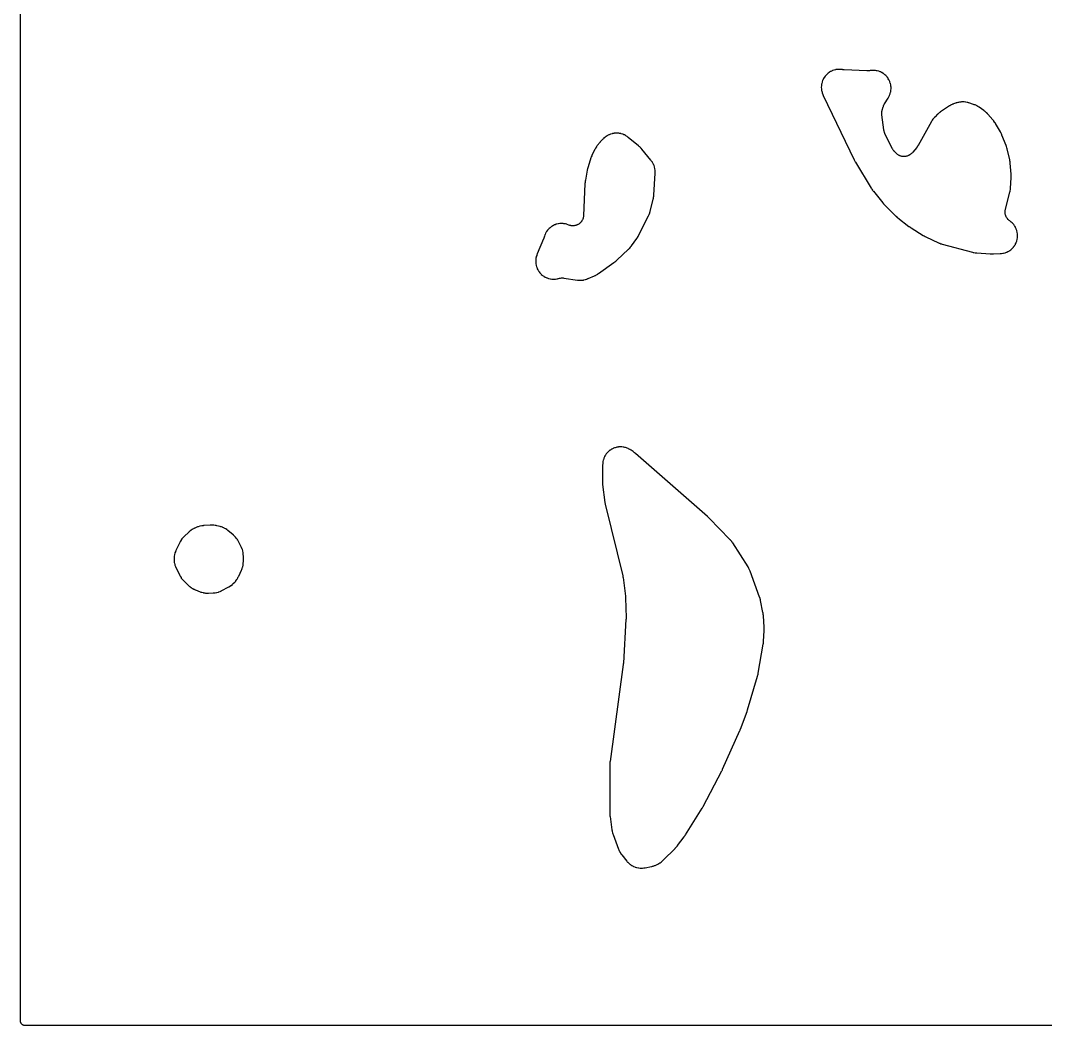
# Model space of a CAD drawing. Header units: millimetres. Extents: x 0 to 300, y 0 to 300.
# Drawn here: x -0.1 to 143.1, y -0.1 to 140.3 of the extents above; entities that cross this region are included whole.
import ezdxf

# ---------------------------------------------------------------- set-up
doc = ezdxf.new("R2010")
doc.units = ezdxf.units.MM
doc.layers.add('CUT', color=7, linetype='CONTINUOUS')

msp = doc.modelspace()

# ---------------------------------------------------------------- linework, layer by layer
at = {"layer": 'CUT'}
msp.add_lwpolyline([(298.512, -0.0625), (1.4375, -0.0625), (0.5522, -0.0625), (0.4788, -0.0589), (0.4206, -0.0503), (0.3635, -0.036), (0.3082, -0.0162), (0.255, 0.009), (0.2046, 0.0392), (0.1573, 0.0743), (0.1137, 0.1137), (0.0743, 0.1573), (0.0392, 0.2046), (0.009, 0.255), (-0.0162, 0.3082), (-0.036, 0.3635), (-0.0503, 0.4206), (-0.0589, 0.4788), (-0.0625, 0.5522), (-0.0625, 1.4375), (-0.0625, 298.5625)], dxfattribs=at)
for points in [[(111.8457, 130.4721), (111.8575, 130.4141), (111.9038, 130.2328), (111.9213, 130.1762), (111.9861, 129.9979), (111.9969, 129.9704), (112.0194, 129.9171), (112.0253, 129.9035), (112.0648, 129.8158), (112.071, 129.8024), (116.3788, 120.828), (116.3853, 120.8148), (116.4288, 120.7297), (116.4357, 120.7166), (116.4929, 120.6111), (116.5, 120.5982), (116.5476, 120.5153), (116.5551, 120.5027), (118.7778, 116.8414), (118.7887, 116.8242), (118.8609, 116.7138), (118.8723, 116.697), (118.9676, 116.5616), (118.9796, 116.5452), (119.0592, 116.4399), (119.0717, 116.4239), (120.4041, 114.7796), (120.4142, 114.7675), (120.4806, 114.6899), (120.491, 114.678), (120.5768, 114.5828), (120.5875, 114.5712), (120.6578, 114.4972), (120.6688, 114.4859), (122.1233, 113.0327), (122.1371, 113.0193), (122.2281, 112.934), (122.2423, 112.9211), (122.3598, 112.8179), (122.3744, 112.8054), (122.4707, 112.7261), (122.4857, 112.7142), (124.0449, 111.5115), (124.0572, 111.5022), (124.1376, 111.4434), (124.1501, 111.4345), (124.2529, 111.3633), (124.2657, 111.3547), (124.349, 111.3), (124.3619, 111.2918), (126.0228, 110.2625), (126.038, 110.2534), (126.1378, 110.1956), (126.1533, 110.1869), (126.2806, 110.1181), (126.2963, 110.1099), (126.3994, 110.058), (126.4153, 110.0503), (128.1716, 109.231), (128.1835, 109.2257), (128.2608, 109.1916), (128.2727, 109.1865), (128.3197, 109.1671), (128.3439, 109.1576), (128.5025, 109.0997), (128.5271, 109.0914), (128.5756, 109.076), (128.588, 109.0722), (128.6691, 109.0485), (128.6816, 109.045), (132.9177, 107.9038), (132.9315, 107.9002), (133.0213, 107.8783), (133.0351, 107.8751), (133.0894, 107.8632), (133.1173, 107.8578), (133.2995, 107.8268), (133.3276, 107.8227), (133.3828, 107.816), (133.3969, 107.8145), (133.4889, 107.8055), (133.503, 107.8043), (135.368, 107.6669), (135.3866, 107.6658), (135.5075, 107.6607), (135.5261, 107.6602), (135.678, 107.6584), (135.6966, 107.6585), (135.8176, 107.6609), (135.8362, 107.6615), (136.7833, 107.7095), (136.7979, 107.7104), (136.8931, 107.7176), (136.9077, 107.7189), (136.9647, 107.7246), (136.9939, 107.7282), (137.18, 107.756), (137.2375, 107.7676), (137.4175, 107.8128), (137.4737, 107.8299), (137.6484, 107.8926), (137.7026, 107.915), (137.8704, 107.9945), (137.9221, 108.0221), (138.0813, 108.1176), (138.1301, 108.1502), (138.2792, 108.2607), (138.3246, 108.2979), (138.4622, 108.4225), (138.5038, 108.464), (138.6285, 108.6014), (138.6658, 108.6468), (138.7765, 108.7957), (138.8092, 108.8445), (138.9048, 109.0035), (138.9326, 109.0553), (139.0122, 109.2229), (139.0348, 109.2771), (139.0977, 109.4517), (139.1148, 109.5079), (139.1603, 109.6878), (139.1719, 109.7454), (139.1996, 109.9289), (139.2055, 109.9873), (139.2152, 110.1726), (139.2154, 110.2313), (139.2068, 110.4167), (139.2013, 110.4752), (139.1747, 110.6589), (139.1634, 110.7165), (139.119, 110.8967), (139.1022, 110.9529), (139.0403, 111.1279), (139.0181, 111.1823), (138.9395, 111.3504), (138.912, 111.4023), (138.8173, 111.5619), (138.785, 111.6109), (138.6751, 111.7605), (138.6381, 111.8061), (138.5142, 111.9442), (138.4729, 111.986), (138.3361, 112.1113), (138.2909, 112.1488), (138.13, 112.2696), (138.1287, 112.2706), (138.0471, 112.3315), (137.9809, 112.386), (137.9393, 112.4237), (137.8791, 112.4837), (137.841, 112.5255), (137.7868, 112.5909), (137.7527, 112.6361), (137.7049, 112.7063), (137.6753, 112.7545), (137.6343, 112.8289), (137.6094, 112.8797), (137.5756, 112.9577), (137.5555, 113.0106), (137.5292, 113.0914), (137.5143, 113.1459), (137.4957, 113.2288), (137.486, 113.2846), (137.4753, 113.3689), (137.4709, 113.4253), (137.4682, 113.5102), (137.4691, 113.5667), (137.4745, 113.6515), (137.4807, 113.7078), (137.4941, 113.7917), (137.5099, 113.8679), (137.5195, 113.9093), (138.1367, 116.3057), (138.1399, 116.3187), (138.1598, 116.4039), (138.1627, 116.4171), (138.1735, 116.4685), (138.1785, 116.495), (138.2067, 116.6676), (138.2105, 116.6943), (138.2167, 116.7465), (138.2181, 116.7599), (138.2264, 116.847), (138.2275, 116.8604), (138.332, 118.2976), (138.3327, 118.3086), (138.3369, 118.3858), (138.3374, 118.3973), (138.3391, 118.4479), (138.3395, 118.4723), (138.3386, 118.6244), (138.338, 118.6479), (138.3362, 118.6886), (138.3356, 118.6996), (138.3308, 118.7759), (138.3299, 118.7882), (138.1994, 120.3377), (138.1984, 120.3486), (138.1907, 120.4238), (138.1895, 120.435), (138.1835, 120.4843), (138.1801, 120.508), (138.1563, 120.6551), (138.1522, 120.6777), (138.1443, 120.7168), (138.142, 120.7274), (138.1259, 120.8005), (138.1232, 120.8123), (137.7587, 122.3187), (137.7535, 122.3386), (137.7178, 122.4668), (137.712, 122.4865), (137.6617, 122.6458), (137.6552, 122.6652), (137.6108, 122.7908), (137.6037, 122.81), (137.0371, 124.2531), (137.033, 124.2633), (137.0036, 124.3345), (136.9991, 124.3451), (136.9789, 124.3914), (136.9687, 124.4135), (136.9024, 124.5499), (136.8917, 124.5708), (136.8726, 124.6066), (136.8673, 124.6163), (136.8301, 124.6828), (136.824, 124.6935), (136.1224, 125.8905), (136.1151, 125.9026), (136.067, 125.9804), (136.0595, 125.9923), (136.0295, 126.0384), (136.0136, 126.0616), (135.9067, 126.21), (135.8898, 126.2324), (135.8556, 126.2755), (135.8467, 126.2864), (135.7882, 126.3567), (135.779, 126.3674), (135.0544, 127.1971), (135.0426, 127.2102), (134.9648, 127.2941), (134.9527, 127.3069), (134.9045, 127.3559), (134.8791, 127.3803), (134.7094, 127.5338), (134.6826, 127.5567), (134.6291, 127.5997), (134.6152, 127.6105), (134.5238, 127.6796), (134.5096, 127.69), (133.8745, 128.1415), (133.8617, 128.1503), (133.7778, 128.2068), (133.7647, 128.2153), (133.7135, 128.2479), (133.6868, 128.2639), (133.5132, 128.3619), (133.4575, 128.3897), (133.2747, 128.4693), (133.2459, 128.4809), (133.189, 128.5022), (133.1744, 128.5075), (133.0788, 128.5405), (133.064, 128.5454), (132.3933, 128.7579), (132.379, 128.7622), (132.2858, 128.7892), (132.2715, 128.7932), (132.2151, 128.808), (132.1861, 128.8149), (131.9989, 128.8542), (131.9399, 128.8636), (131.7524, 128.8839), (131.6928, 128.8874), (131.5015, 128.8889), (131.4717, 128.8884), (131.4135, 128.886), (131.3986, 128.8852), (131.3018, 128.8788), (131.2869, 128.8776), (131.2821, 128.8772), (131.2696, 128.8759), (131.1884, 128.8667), (131.1759, 128.8652), (131.1272, 128.8587), (131.1024, 128.8548), (130.9437, 128.8268), (130.8946, 128.8159), (130.7388, 128.7747), (130.7146, 128.7677), (130.6677, 128.7532), (130.6557, 128.7493), (130.5782, 128.7235), (130.5663, 128.7194), (130.2452, 128.6048), (130.2333, 128.6004), (130.1563, 128.5711), (130.1445, 128.5665), (130.0986, 128.5479), (130.0753, 128.5379), (129.9274, 128.4706), (129.8822, 128.4476), (129.7405, 128.3681), (129.7187, 128.3552), (129.6766, 128.3291), (129.6659, 128.3224), (129.5967, 128.2776), (129.5862, 128.2706), (128.4705, 127.5135), (128.4598, 127.5061), (128.3909, 127.4571), (128.3804, 127.4495), (128.3396, 127.4192), (128.3191, 127.4032), (128.188, 127.2965), (128.1681, 127.2797), (128.1301, 127.2459), (128.1205, 127.2372), (128.0585, 127.1797), (128.0491, 127.1708), (127.693, 126.8257), (127.6826, 126.8154), (127.616, 126.7477), (127.6059, 126.7371), (127.5669, 126.6955), (127.5474, 126.6736), (127.4262, 126.5308), (127.3906, 126.4844), (127.2838, 126.3305), (127.2678, 126.306), (127.2375, 126.2576), (127.23, 126.2451), (127.1817, 126.1633), (127.1744, 126.1506), (125.3084, 122.8052), (125.3035, 122.7965), (125.2953, 122.7822), (125.2748, 122.7482), (125.2388, 122.6913), (125.2225, 122.6664), (125.2207, 122.6638), (125.2036, 122.6395), (125.164, 122.5851), (125.1399, 122.5536), (125.1295, 122.5407), (125.1233, 122.533), (124.5685, 121.8542), (124.5623, 121.8468), (124.5568, 121.8402), (124.5202, 121.799), (124.4652, 121.7409), (124.3997, 121.6782), (124.3541, 121.6388), (124.2826, 121.583), (124.2171, 121.5371), (124.1711, 121.5068), (124.1638, 121.5023), (124.1555, 121.4973), (124.1335, 121.4841), (124.0963, 121.463), (124.0273, 121.426), (123.9501, 121.3892), (123.8976, 121.3671), (123.8172, 121.3378), (123.7628, 121.3208), (123.6801, 121.2993), (123.6243, 121.2876), (123.5399, 121.274), (123.4833, 121.2676), (123.398, 121.2621), (123.341, 121.2611), (123.2555, 121.2637), (123.1988, 121.2682), (123.1139, 121.2789), (123.0578, 121.2887), (122.9743, 121.3074), (122.9194, 121.3225), (122.8381, 121.3491), (122.7849, 121.3693), (122.7065, 121.4035), (122.6554, 121.4287), (122.5806, 121.4701), (122.5322, 121.5001), (122.4616, 121.5484), (122.4162, 121.5828), (122.3506, 121.6377), (122.2929, 121.6907), (122.2621, 121.7204), (122.0487, 121.9363), (122.0405, 121.9447), (122.027, 121.9588), (121.9952, 121.9936), (121.9548, 122.0402), (121.9038, 122.1048), (121.8556, 122.1719), (121.8107, 122.241), (121.7795, 122.2941), (121.7567, 122.3354), (121.7477, 122.3527), (121.7423, 122.3632), (120.6973, 124.4432), (120.6918, 124.4545), (120.6826, 124.4733), (120.6619, 124.5193), (120.6365, 124.5802), (120.6065, 124.6632), (120.5806, 124.7477), (120.5589, 124.8333), (120.5459, 124.8979), (120.5373, 124.9476), (120.5343, 124.9683), (120.5326, 124.9808), (120.2594, 127.0831), (120.258, 127.0945), (120.2561, 127.1106), (120.2516, 127.1623), (120.2474, 127.233), (120.2463, 127.3137), (120.2479, 127.3674), (120.2541, 127.4478), (120.2605, 127.5012), (120.2738, 127.5807), (120.2886, 127.65), (120.3009, 127.7004), (120.3052, 127.7161), (120.3083, 127.7272), (120.4449, 128.201), (120.4479, 128.2111), (120.4529, 128.2277), (120.4659, 128.2676), (120.4842, 128.3193), (120.5113, 128.3874), (120.5414, 128.4545), (120.574, 128.5202), (120.6004, 128.5683), (120.6214, 128.6045), (120.6304, 128.6194), (120.636, 128.6283), (121.1342, 129.4229), (121.142, 129.4355), (121.191, 129.5183), (121.1984, 129.5311), (121.2267, 129.5815), (121.2405, 129.6077), (121.3249, 129.7775), (121.3486, 129.8317), (121.415, 130.0066), (121.4333, 130.0629), (121.4821, 130.2435), (121.4947, 130.3013), (121.5255, 130.4859), (121.5324, 130.5446), (121.5449, 130.7313), (121.5459, 130.7905), (121.5399, 130.9775), (121.5351, 131.0364), (121.5107, 131.2219), (121.5002, 131.2802), (121.4576, 131.4623), (121.4414, 131.5192), (121.3811, 131.6963), (121.3593, 131.7514), (121.2819, 131.9217), (121.2548, 131.9743), (121.161, 132.1361), (121.1288, 132.1858), (121.0195, 132.3376), (120.9826, 132.3839), (120.8589, 132.5242), (120.8176, 132.5666), (120.6807, 132.6941), (120.6354, 132.7322), (120.4866, 132.8456), (120.4378, 132.8791), (120.2785, 132.9772), (120.2267, 133.0057), (120.0585, 133.0877), (120.0041, 133.111), (119.8287, 133.176), (119.7723, 133.1938), (119.5913, 133.2412), (119.5334, 133.2533), (119.3486, 133.2827), (119.2898, 133.2891), (119.103, 133.3001), (119.0438, 133.3006), (118.8543, 133.2931), (118.8248, 133.2912), (118.7672, 133.286), (118.7525, 133.2845), (118.6569, 133.2736), (118.6423, 133.2717), (118.5169, 133.2543), (118.5068, 133.2529), (118.4899, 133.2508), (118.4493, 133.2465), (118.3803, 133.2409), (118.3497, 133.2389), (118.3465, 133.2387), (118.3158, 133.2378), (118.2466, 133.2369), (118.2058, 133.2372), (118.1888, 133.2378), (118.1786, 133.2381), (114.9791, 133.3764), (114.9668, 133.377), (114.9463, 133.3782), (114.8971, 133.3823), (114.814, 133.3916), (114.7773, 133.3965), (114.7406, 133.4022), (114.7259, 133.4043), (114.6305, 133.4166), (114.6158, 133.4183), (114.5583, 133.4243), (114.5288, 133.4266), (114.3393, 133.4369), (114.2801, 133.4372), (114.0932, 133.4288), (114.0343, 133.4233), (113.8491, 133.3966), (113.791, 133.3853), (113.6093, 133.3405), (113.5526, 133.3235), (113.3762, 133.261), (113.3214, 133.2385), (113.1521, 133.1589), (113.0998, 133.1311), (112.9391, 133.0352), (112.8898, 133.0024), (112.7394, 132.8912), (112.6936, 132.8537), (112.5548, 132.7282), (112.5129, 132.6863), (112.3872, 132.5477), (112.3496, 132.502), (112.2381, 132.3517), (112.2053, 132.3025), (112.1092, 132.1419), (112.0813, 132.0897), (112.0015, 131.9204), (111.9789, 131.8657), (111.9161, 131.6894), (111.8991, 131.6327), (111.854, 131.4511), (111.8426, 131.3931), (111.8156, 131.2079), (111.81, 131.149), (111.8014, 130.962), (111.8016, 130.9028), (111.8114, 130.716), (111.8175, 130.6571)], [(71.9588, 106.1003), (71.9719, 106.044), (72.0218, 105.8682), (72.0403, 105.8134), (72.1069, 105.6433), (72.1305, 105.5905), (72.2132, 105.4276), (72.2418, 105.3773), (72.3397, 105.2231), (72.373, 105.1759), (72.4854, 105.0317), (72.5231, 104.9879), (72.6488, 104.8553), (72.6905, 104.8153), (72.8284, 104.6954), (72.8737, 104.6596), (73.0225, 104.5535), (73.0711, 104.5222), (73.2294, 104.4309), (73.2808, 104.4045), (73.4471, 104.3289), (73.5008, 104.3075), (73.6737, 104.2482), (73.7292, 104.2321), (73.9069, 104.1897), (73.9637, 104.1791), (74.1447, 104.154), (74.2023, 104.1488), (74.3849, 104.1413), (74.4427, 104.1416), (74.6251, 104.1517), (74.6826, 104.1577), (74.8658, 104.1856), (74.8942, 104.1906), (74.9495, 104.2018), (74.9637, 104.2049), (75.0553, 104.2257), (75.0693, 104.2291), (75.2181, 104.2667), (75.2288, 104.2693), (75.2382, 104.2716), (75.2994, 104.2841), (75.3889, 104.2991), (75.4912, 104.3102), (75.5595, 104.3138), (75.6624, 104.3132), (75.7529, 104.3075), (75.8151, 104.3014), (75.8247, 104.3002), (75.8356, 104.2987), (77.7394, 104.0219), (77.7532, 104.0201), (77.8432, 104.0091), (77.857, 104.0076), (77.9112, 104.0023), (77.939, 104.0002), (78.1174, 103.991), (78.1732, 103.9907), (78.3492, 103.9981), (78.4048, 104.003), (78.5794, 104.0266), (78.6342, 104.0366), (78.8059, 104.0763), (78.8596, 104.0914), (79.0292, 104.1476), (79.0554, 104.157), (79.1062, 104.1766), (79.1192, 104.1817), (79.203, 104.2161), (79.2158, 104.2216), (80.1273, 104.6212), (80.141, 104.6274), (80.2294, 104.6689), (80.2429, 104.6754), (80.2954, 104.7016), (80.3219, 104.7157), (80.4919, 104.8115), (80.5177, 104.8269), (80.5673, 104.8583), (80.5799, 104.8665), (80.6611, 104.9206), (80.6735, 104.9291), (82.8338, 106.4504), (82.8512, 106.463), (82.9623, 106.5474), (82.9792, 106.5607), (83.1147, 106.6714), (83.1311, 106.6853), (83.2359, 106.7774), (83.2517, 106.7919), (84.89, 108.3385), (84.9, 108.3483), (84.9646, 108.4122), (84.9745, 108.4221), (85.0124, 108.4614), (85.0313, 108.482), (85.1513, 108.6185), (85.1692, 108.6399), (85.2033, 108.6826), (85.2119, 108.6936), (85.267, 108.7659), (85.2754, 108.7772), (86.0238, 109.8087), (86.0308, 109.8185), (86.0756, 109.883), (86.0824, 109.893), (86.1086, 109.9323), (86.1215, 109.9527), (86.2032, 110.0868), (86.2154, 110.1077), (86.2383, 110.149), (86.2441, 110.1596), (86.2808, 110.229), (86.2863, 110.2398), (87.6614, 112.9702), (87.6688, 112.9853), (87.7153, 113.0845), (87.7222, 113.0998), (87.7484, 113.1601), (87.761, 113.1914), (87.8369, 113.3966), (87.8477, 113.4286), (87.867, 113.4914), (87.8717, 113.5076), (87.9009, 113.6131), (87.9052, 113.6294), (88.3123, 115.2796), (88.3154, 115.293), (88.3349, 115.3806), (88.3377, 115.3941), (88.3482, 115.447), (88.353, 115.4742), (88.3797, 115.6515), (88.3832, 115.6789), (88.3888, 115.7325), (88.3901, 115.7463), (88.3973, 115.8357), (88.3983, 115.8495), (88.5769, 118.936), (88.5775, 118.9499), (88.5807, 119.0406), (88.581, 119.0545), (88.5816, 119.1091), (88.5813, 119.137), (88.575, 119.3158), (88.5704, 119.3714), (88.5478, 119.5464), (88.5381, 119.6014), (88.4994, 119.7735), (88.4846, 119.8274), (88.43, 119.9952), (88.4103, 120.0474), (88.3404, 120.2094), (88.3159, 120.2596), (88.2312, 120.4144), (88.2022, 120.4621), (88.1021, 120.6104), (88.086, 120.6331), (88.0534, 120.6769), (88.045, 120.688), (87.9891, 120.7594), (87.9804, 120.7703), (86.7198, 122.3083), (86.7101, 122.3198), (86.6463, 122.3938), (86.6364, 122.405), (86.597, 122.4485), (86.5762, 122.4702), (86.438, 122.6081), (86.4162, 122.6287), (86.3727, 122.668), (86.3614, 122.6779), (86.2873, 122.7415), (86.2757, 122.7511), (84.828, 123.9311), (84.8166, 123.9402), (84.7413, 123.9986), (84.7296, 124.0074), (84.6835, 124.0413), (84.6595, 124.0581), (84.5031, 124.162), (84.4527, 124.192), (84.2891, 124.279), (84.2361, 124.3039), (84.0648, 124.3745), (84.0096, 124.3941), (83.8323, 124.4476), (83.7754, 124.4618), (83.5937, 124.4977), (83.5358, 124.5063), (83.3514, 124.5244), (83.2929, 124.5272), (83.1076, 124.5272), (83.0491, 124.5244), (82.8647, 124.5063), (82.8068, 124.4977), (82.625, 124.4618), (82.5682, 124.4476), (82.3908, 124.3941), (82.3356, 124.3744), (82.1644, 124.3039), (82.1113, 124.2789), (81.9478, 124.192), (81.8974, 124.162), (81.741, 124.0581), (81.717, 124.0413), (81.6709, 124.0073), (81.6592, 123.9985), (81.5839, 123.9402), (81.5725, 123.931), (81.3675, 123.7639), (81.3553, 123.7538), (81.2771, 123.6865), (81.2652, 123.676), (81.2193, 123.6343), (81.1964, 123.6124), (81.0512, 123.466), (81.0295, 123.4429), (80.9882, 123.3966), (80.9778, 123.3846), (80.9112, 123.3058), (80.9012, 123.2936), (80.5117, 122.8073), (80.5019, 122.7946), (80.4389, 122.7115), (80.4294, 122.6986), (80.3929, 122.6477), (80.3749, 122.6211), (80.2627, 122.4455), (80.2462, 122.418), (80.2154, 122.3635), (80.2076, 122.3494), (80.1588, 122.2573), (80.1514, 122.243), (79.7962, 121.5285), (79.7916, 121.5189), (79.7597, 121.4519), (79.7551, 121.4419), (79.735, 121.3976), (79.7258, 121.376), (79.6707, 121.2407), (79.6626, 121.2196), (79.6493, 121.1828), (79.6457, 121.1728), (79.6219, 121.1034), (79.6182, 121.0922), (79.2193, 119.8511), (79.2135, 119.8322), (79.1783, 119.7089), (79.1732, 119.6898), (79.1342, 119.5337), (79.1297, 119.5145), (79.1027, 119.3891), (79.0989, 119.3698), (78.8454, 117.9716), (78.8422, 117.9518), (78.8232, 117.8226), (78.8206, 117.8026), (78.8022, 117.6399), (78.8003, 117.6198), (78.79, 117.4897), (78.7888, 117.4696), (78.5878, 113.0415), (78.5848, 112.998), (78.5773, 112.9185), (78.565, 112.8322), (78.554, 112.7753), (78.5333, 112.6906), (78.5169, 112.6349), (78.4881, 112.5527), (78.4664, 112.4989), (78.4298, 112.4197), (78.4029, 112.3683), (78.3589, 112.2931), (78.3271, 112.2445), (78.276, 112.1739), (78.2397, 112.1286), (78.182, 112.0633), (78.1415, 112.0217), (78.0778, 111.9623), (78.0335, 111.9248), (77.9643, 111.8718), (77.9165, 111.8388), (77.8425, 111.7928), (77.7918, 111.7646), (77.7137, 111.7259), (77.6605, 111.7027), (77.579, 111.6718), (77.5238, 111.6539), (77.4397, 111.631), (77.383, 111.6185), (77.2971, 111.6038), (77.2395, 111.5969), (77.1525, 111.5906), (77.0945, 111.5892), (77.0074, 111.5914), (76.9495, 111.5957), (76.863, 111.6063), (76.8058, 111.6161), (76.7207, 111.635), (76.6648, 111.6504), (76.5819, 111.6774), (76.5368, 111.6946), (76.5347, 111.6954), (76.3056, 111.7818), (76.25, 111.7997), (76.0672, 111.8489), (76.0088, 111.8616), (75.8223, 111.8923), (75.7629, 111.8991), (75.5744, 111.9111), (75.5146, 111.912), (75.3258, 111.9052), (75.2662, 111.9001), (75.079, 111.8746), (75.0203, 111.8636), (74.8365, 111.8195), (74.7792, 111.8027), (74.6007, 111.7406), (74.5453, 111.7182), (74.3739, 111.6387), (74.321, 111.6108), (74.1584, 111.5146), (74.1085, 111.4817), (73.9563, 111.3698), (73.9099, 111.332), (73.7696, 111.2056), (73.7272, 111.1634), (73.6001, 111.0236), (73.5622, 110.9774), (73.4496, 110.8256), (73.4165, 110.7759), (73.3196, 110.6136), (73.2915, 110.5609), (73.2113, 110.3898), (73.1886, 110.3345), (73.1249, 110.1538), (73.1157, 110.1254), (73.0864, 110.0269), (73.0847, 110.0211), (73.0796, 110.0035), (73.0782, 109.9985), (73.0738, 109.9835), (73.0719, 109.9771), (73.0595, 109.9359), (73.0485, 109.9019), (73.0223, 109.8259), (73.0057, 109.7814), (72.9983, 109.7631), (72.9937, 109.7521), (72.1158, 107.6629), (72.1103, 107.6495), (72.076, 107.562), (72.0709, 107.5485), (72.0516, 107.4955), (72.0423, 107.4681), (71.9873, 107.2912), (71.9728, 107.2352), (71.9356, 107.0563), (71.9266, 106.9992), (71.9068, 106.8176), (71.9033, 106.7599), (71.901, 106.5772), (71.9031, 106.5194), (71.9184, 106.3373), (71.926, 106.28)], [(81.2342, 75.5505), (81.2353, 75.5399), (81.2436, 75.4668), (81.2451, 75.455), (81.5811, 72.9524), (81.5834, 72.9367), (81.5998, 72.8347), (81.6026, 72.8191), (81.6266, 72.6917), (81.6298, 72.6761), (81.6516, 72.5752), (81.6552, 72.5597), (84.0573, 62.7202), (84.0601, 62.7085), (84.0664, 62.6809), (84.0691, 62.6691), (84.0722, 62.6547), (84.0746, 62.6429), (84.0802, 62.6152), (84.0825, 62.6033), (84.0861, 62.5845), (84.0882, 62.5726), (84.0931, 62.5448), (84.0951, 62.5329), (84.0974, 62.5183), (84.0992, 62.5063), (84.1033, 62.4784), (84.105, 62.4664), (84.4453, 59.9015), (84.4469, 59.8889), (84.4503, 59.8597), (84.4517, 59.8471), (84.4533, 59.8318), (84.4545, 59.8192), (84.4572, 59.7899), (84.4582, 59.7773), (84.4597, 59.7574), (84.4606, 59.7448), (84.4624, 59.7154), (84.4631, 59.7028), (84.4639, 59.6874), (84.4644, 59.6748), (84.4654, 59.6454), (84.4657, 59.6328), (84.5205, 56.8468), (84.5206, 56.8396), (84.5208, 56.8227), (84.5209, 56.8154), (84.5209, 56.7984), (84.5209, 56.7894), (84.5208, 56.7684), (84.5207, 56.7594), (84.5204, 56.7453), (84.5202, 56.7365), (84.5197, 56.7159), (84.5194, 56.707), (84.5193, 56.7022), (84.5188, 56.6916), (84.5176, 56.667), (84.5171, 56.6565), (84.1521, 50.5344), (84.1517, 50.5274), (84.1506, 50.5111), (84.1501, 50.5042), (84.1489, 50.4879), (84.1482, 50.4793), (84.1465, 50.4592), (84.1457, 50.4506), (84.1444, 50.437), (84.1436, 50.4286), (84.1415, 50.4088), (84.1406, 50.4003), (84.1401, 50.3958), (84.1389, 50.3857), (84.1359, 50.3621), (84.1346, 50.352), (82.2844, 36.8157), (82.282, 36.7955), (82.2686, 36.664), (82.2668, 36.6438), (82.2556, 36.4783), (82.2545, 36.458), (82.25, 36.3258), (82.2497, 36.3055), (82.2483, 29.6423), (82.2486, 29.6214), (82.2534, 29.4853), (82.2545, 29.4644), (82.2664, 29.294), (82.2682, 29.2731), (82.2824, 29.1376), (82.2849, 29.1168), (82.5465, 27.2542), (82.549, 27.2382), (82.5664, 27.1346), (82.5693, 27.1187), (82.5814, 27.0568), (82.5885, 27.0253), (82.6398, 26.8217), (82.6486, 26.7906), (82.6673, 26.7304), (82.6723, 26.715), (82.7061, 26.6156), (82.7116, 26.6004), (83.4623, 24.5752), (83.4682, 24.56), (83.5075, 24.4623), (83.5137, 24.4473), (83.5389, 24.3893), (83.5526, 24.3599), (83.6453, 24.1741), (83.6774, 24.1177), (83.7897, 23.943), (83.8079, 23.9162), (83.8449, 23.8649), (83.8546, 23.8519), (83.9185, 23.7682), (83.9285, 23.7555), (84.6273, 22.89), (84.6368, 22.8785), (84.6998, 22.8044), (84.7096, 22.7931), (84.7485, 22.7496), (84.769, 22.7278), (84.9036, 22.5913), (84.9477, 22.5509), (85.0933, 22.4303), (85.1412, 22.3945), (85.298, 22.2889), (85.3493, 22.258), (85.5158, 22.1686), (85.5699, 22.143), (85.7445, 22.0706), (85.8009, 22.0504), (85.9844, 21.995), (86.0132, 21.9871), (86.0244, 21.9843), (86.0535, 21.9779), (86.2433, 21.9406), (86.2726, 21.9356), (86.2831, 21.9341), (86.3126, 21.9306), (86.5016, 21.9126), (86.5609, 21.9099), (86.7482, 21.9107), (86.8074, 21.9138), (86.9963, 21.9334), (87.0257, 21.9371), (87.0829, 21.9459), (87.0975, 21.9483), (87.1924, 21.9653), (87.2069, 21.9681), (88.0975, 22.1502), (88.1133, 22.1537), (88.2158, 22.1775), (88.2315, 22.1814), (88.2926, 22.1974), (88.3237, 22.2064), (88.5212, 22.2696), (88.5817, 22.2926), (88.7713, 22.3767), (88.8005, 22.3907), (88.8568, 22.4194), (88.8711, 22.4269), (88.9635, 22.4772), (88.9776, 22.4851), (89.1212, 22.5684), (89.1323, 22.575), (89.2037, 22.6184), (89.2146, 22.6252), (89.2569, 22.6523), (89.2783, 22.6666), (89.4133, 22.7612), (89.4541, 22.7925), (89.5805, 22.8983), (89.5999, 22.9152), (89.637, 22.9491), (89.6464, 22.9579), (89.7069, 23.0155), (89.7161, 23.0245), (91.3639, 24.6632), (91.3783, 24.6782), (91.4708, 24.7767), (91.4847, 24.7921), (91.5963, 24.9196), (91.6097, 24.9355), (91.6951, 25.0402), (91.708, 25.0565), (92.6317, 26.2729), (92.6396, 26.2835), (92.6902, 26.3533), (92.6979, 26.3641), (92.7595, 26.4531), (92.7669, 26.4641), (92.8144, 26.536), (92.8216, 26.5472), (95.1568, 30.2628), (95.1626, 30.2721), (95.202, 30.3374), (95.208, 30.3476), (95.2555, 30.43), (95.2612, 30.44), (95.2975, 30.5058), (95.3033, 30.5167), (97.9103, 35.4822), (97.9145, 35.4905), (97.9436, 35.5481), (97.9481, 35.557), (97.9832, 35.6294), (97.9874, 35.6383), (98.0142, 35.6959), (98.0185, 35.7054), (100.4178, 41.1112), (100.4212, 41.1191), (100.4449, 41.1745), (100.4484, 41.1831), (100.4768, 41.2526), (100.4802, 41.261), (100.5018, 41.3163), (100.5053, 41.3254), (101.4216, 43.7865), (101.425, 43.7957), (101.4476, 43.8596), (101.451, 43.8695), (101.4778, 43.9496), (101.481, 43.9594), (101.5011, 44.0231), (101.5043, 44.0336), (102.8925, 48.7303), (102.8971, 48.7469), (102.9258, 48.8553), (102.93, 48.872), (102.962, 49.009), (102.9657, 49.0259), (102.9881, 49.1358), (102.9913, 49.1527), (103.6916, 53.1756), (103.6943, 53.1926), (103.7102, 53.3028), (103.7124, 53.3198), (103.7285, 53.4587), (103.7302, 53.4758), (103.7399, 53.5868), (103.7411, 53.6039), (103.8259, 55.063), (103.8267, 55.0817), (103.83, 55.2031), (103.8302, 55.2218), (103.8295, 55.3742), (103.8292, 55.3929), (103.8249, 55.5143), (103.8239, 55.533), (103.7176, 57.1271), (103.716, 57.1465), (103.7034, 57.2729), (103.7012, 57.2923), (103.6803, 57.4503), (103.6774, 57.4696), (103.6566, 57.5949), (103.6531, 57.6141), (103.3177, 59.2957), (103.3155, 59.3064), (103.2992, 59.3811), (103.2966, 59.3923), (103.285, 59.441), (103.2789, 59.4644), (103.2381, 59.6094), (103.2314, 59.6317), (103.219, 59.67), (103.2155, 59.6804), (103.1909, 59.7519), (103.1868, 59.7635), (101.8669, 63.3585), (101.8611, 63.3738), (101.8219, 63.472), (101.8157, 63.4871), (101.7906, 63.5455), (101.7769, 63.575), (101.683, 63.7645), (101.6677, 63.7932), (101.6364, 63.8485), (101.6282, 63.8626), (101.5737, 63.9533), (101.5651, 63.9671), (99.4243, 67.3144), (99.4159, 67.3271), (99.3604, 67.4094), (99.3517, 67.4219), (99.317, 67.4704), (99.2987, 67.4948), (99.1754, 67.6502), (99.1558, 67.6736), (99.1164, 67.7184), (99.1062, 67.7297), (99.0387, 67.8025), (99.0282, 67.8136), (96.137, 70.7798), (96.1291, 70.7877), (96.0737, 70.8425), (96.065, 70.8509), (95.9946, 70.9177), (95.986, 70.9258), (95.9293, 70.9775), (95.9199, 70.9859), (85.8326, 79.8134), (85.8197, 79.8244), (85.7347, 79.8946), (85.7215, 79.9052), (85.6124, 79.9902), (85.5989, 80.0005), (85.5101, 80.0658), (85.4963, 80.0756), (85.2337, 80.2575), (85.2215, 80.2658), (85.1415, 80.3183), (85.1291, 80.3262), (85.0803, 80.3566), (85.0549, 80.3716), (84.8901, 80.4633), (84.8373, 80.4893), (84.6666, 80.5634), (84.6115, 80.5842), (84.4343, 80.6412), (84.3775, 80.6565), (84.1956, 80.6959), (84.1375, 80.7055), (83.9526, 80.7269), (83.8939, 80.7307), (83.7078, 80.7339), (83.649, 80.732), (83.4635, 80.7169), (83.4051, 80.7092), (83.222, 80.676), (83.1647, 80.6627), (82.9857, 80.6117), (82.9299, 80.5928), (82.7568, 80.5245), (82.7032, 80.5003), (82.5376, 80.4154), (82.4866, 80.386), (82.3301, 80.2852), (82.2822, 80.251), (82.1364, 80.1354), (82.0921, 80.0966), (81.9582, 79.9673), (81.918, 79.9243), (81.7975, 79.7825), (81.7616, 79.7358), (81.6556, 79.5829), (81.6244, 79.5329), (81.5339, 79.3703), (81.5078, 79.3176), (81.4337, 79.1469), (81.4129, 79.0918), (81.3558, 78.9147), (81.3405, 78.8578), (81.3011, 78.676), (81.2914, 78.6179), (81.2697, 78.4305), (81.267, 78.4011), (81.2632, 78.3438), (81.2624, 78.3291), (81.2584, 78.2335), (81.258, 78.2188), (81.2183, 75.9267), (81.2182, 75.9161), (81.2182, 75.8417), (81.2183, 75.8306), (81.2193, 75.7818), (81.2202, 75.7583), (81.2287, 75.6121), (81.2304, 75.5895)], [(21.4261, 64.5604), (21.4377, 64.4958), (21.4858, 64.2937), (21.5045, 64.2307), (21.5753, 64.0324), (21.5872, 64.0017), (21.6121, 63.9426), (21.6187, 63.9275), (21.6628, 63.8302), (21.6697, 63.8153), (22.1272, 62.8749), (22.1349, 62.8596), (22.1863, 62.761), (22.1945, 62.746), (22.2271, 62.6877), (22.2446, 62.6583), (22.3623, 62.4734), (22.4023, 62.4179), (22.5403, 62.2475), (22.5626, 62.2215), (22.6075, 62.1722), (22.6192, 62.1597), (22.6963, 62.0796), (22.7083, 62.0674), (23.413, 61.3762), (23.4239, 61.3657), (23.4958, 61.2986), (23.507, 61.2885), (23.5512, 61.2493), (23.5743, 61.2298), (23.7257, 61.1087), (23.7747, 61.0733), (23.9353, 60.9694), (23.9877, 60.9392), (24.1602, 60.8508), (24.1875, 60.8377), (24.2414, 60.8135), (24.2552, 60.8075), (24.3459, 60.7694), (24.3599, 60.7637), (25.038, 60.4988), (25.0526, 60.4933), (25.1479, 60.4589), (25.1627, 60.4538), (25.2204, 60.4347), (25.2503, 60.4256), (25.4429, 60.3726), (25.5038, 60.3592), (25.6982, 60.327), (25.7602, 60.32), (25.9596, 60.3079), (25.9908, 60.3068), (26.0517, 60.3063), (26.0673, 60.3064), (26.1686, 60.3081), (26.1842, 60.3086), (26.8739, 60.3386), (26.8901, 60.3395), (26.9958, 60.347), (27.012, 60.3484), (27.0753, 60.3546), (27.1077, 60.3586), (27.3141, 60.3903), (27.3779, 60.4036), (27.5768, 60.4567), (27.6388, 60.4769), (27.8335, 60.5523), (27.8636, 60.5649), (27.9216, 60.5911), (27.9363, 60.598), (28.0317, 60.6442), (28.0462, 60.6515), (28.9499, 61.1197), (28.9642, 61.1274), (29.0566, 61.1785), (29.0707, 61.1865), (29.1253, 61.2187), (29.1529, 61.236), (29.3263, 61.3511), (29.3783, 61.39), (29.5382, 61.5232), (29.5626, 61.5447), (29.6091, 61.5879), (29.6208, 61.5991), (29.6962, 61.673), (29.7076, 61.6846), (29.861, 61.8435), (29.8726, 61.8558), (29.9463, 61.9366), (29.9575, 61.9492), (30.0004, 61.999), (30.0217, 62.0251), (30.1532, 62.1962), (30.1912, 62.2518), (30.3027, 62.4365), (30.3193, 62.4658), (30.3501, 62.5239), (30.3578, 62.5389), (30.4062, 62.637), (30.4135, 62.6522), (30.8096, 63.5139), (30.8162, 63.5288), (30.8577, 63.6259), (30.8639, 63.6409), (30.8872, 63.6998), (30.8983, 63.7304), (30.9643, 63.9278), (30.9815, 63.9904), (31.0252, 64.191), (31.0355, 64.2551), (31.0575, 64.462), (31.0601, 64.4944), (31.0634, 64.5577), (31.064, 64.574), (31.0666, 64.6795), (31.0668, 64.6957), (31.0649, 65.519), (31.0646, 65.5334), (31.0622, 65.6269), (31.0616, 65.6413), (31.0588, 65.6975), (31.0567, 65.7262), (31.0385, 65.9098), (31.0302, 65.9668), (30.995, 66.1454), (30.9812, 66.2013), (30.9291, 66.3757), (30.91, 66.43), (30.8405, 66.6009), (30.829, 66.6273), (30.8053, 66.6783), (30.7991, 66.6913), (30.7577, 66.7752), (30.7512, 66.7881), (30.3338, 67.5853), (30.3267, 67.5985), (30.2796, 67.6833), (30.2722, 67.6962), (30.2426, 67.7465), (30.2268, 67.7718), (30.1217, 67.9316), (30.0865, 67.9798), (29.9676, 68.1264), (29.9278, 68.1708), (29.7931, 68.3067), (29.7716, 68.3274), (29.7286, 68.3667), (29.7174, 68.3766), (29.6442, 68.4402), (29.6328, 68.4499), (28.8951, 69.0593), (28.8847, 69.0676), (28.8168, 69.1213), (28.8062, 69.1294), (28.7647, 69.1608), (28.743, 69.1763), (28.6022, 69.273), (28.557, 69.3012), (28.4102, 69.3838), (28.3627, 69.4079), (28.2091, 69.4772), (28.1596, 69.4969), (27.9983, 69.5531), (27.973, 69.5613), (27.9231, 69.5762), (27.9103, 69.5799), (27.8268, 69.6029), (27.814, 69.6062), (27.375, 69.7166), (27.3594, 69.7203), (27.258, 69.743), (27.2423, 69.7462), (27.1811, 69.7582), (27.1496, 69.7635), (26.9467, 69.792), (26.883, 69.7976), (26.6783, 69.8044), (26.6463, 69.8046), (26.5839, 69.8033), (26.5679, 69.8028), (26.4641, 69.7979), (26.4482, 69.7969), (25.4959, 69.7269), (25.4791, 69.7254), (25.3705, 69.7143), (25.3538, 69.7124), (25.2888, 69.7039), (25.2556, 69.6987), (25.044, 69.659), (24.9788, 69.6429), (24.773, 69.5798), (24.7411, 69.5691), (24.6796, 69.5464), (24.664, 69.5403), (24.5626, 69.4997), (24.5471, 69.4932), (24.2764, 69.3757), (24.2645, 69.3704), (24.1872, 69.3348), (24.1754, 69.3292), (24.1294, 69.3068), (24.1061, 69.2948), (23.9586, 69.2149), (23.9137, 69.1879), (23.7756, 69.0967), (23.7333, 69.0659), (23.6019, 68.9616), (23.5818, 68.9448), (23.5431, 68.9113), (23.5334, 68.9026), (23.4704, 68.8455), (23.4608, 68.8366), (22.7836, 68.1948), (22.7737, 68.1852), (22.7105, 68.1225), (22.7009, 68.1127), (22.6637, 68.0741), (22.6452, 68.054), (22.5292, 67.922), (22.4949, 67.8792), (22.3929, 67.7391), (22.3627, 67.6933), (22.2726, 67.5425), (22.2591, 67.5186), (22.2338, 67.4714), (22.2275, 67.4593), (22.1872, 67.3798), (22.1811, 67.3675), (21.6556, 66.2705), (21.6498, 66.2579), (21.6129, 66.176), (21.6073, 66.1633), (21.5863, 66.1136), (21.5761, 66.0879), (21.5145, 65.9216), (21.4977, 65.8689), (21.4524, 65.7), (21.4405, 65.646), (21.411, 65.4737), (21.4041, 65.4188), (21.3903, 65.2421), (21.3888, 65.2145), (21.3871, 65.1605), (21.3868, 65.1466), (21.386, 65.0568), (21.3861, 65.0429), (21.3866, 65.0057), (21.3871, 64.9893), (21.3915, 64.8826), (21.3924, 64.8662), (21.3969, 64.8022), (21.4, 64.7694)]]:
    msp.add_lwpolyline(points, close=True, dxfattribs=at)

doc.saveas('drawing.dxf')
